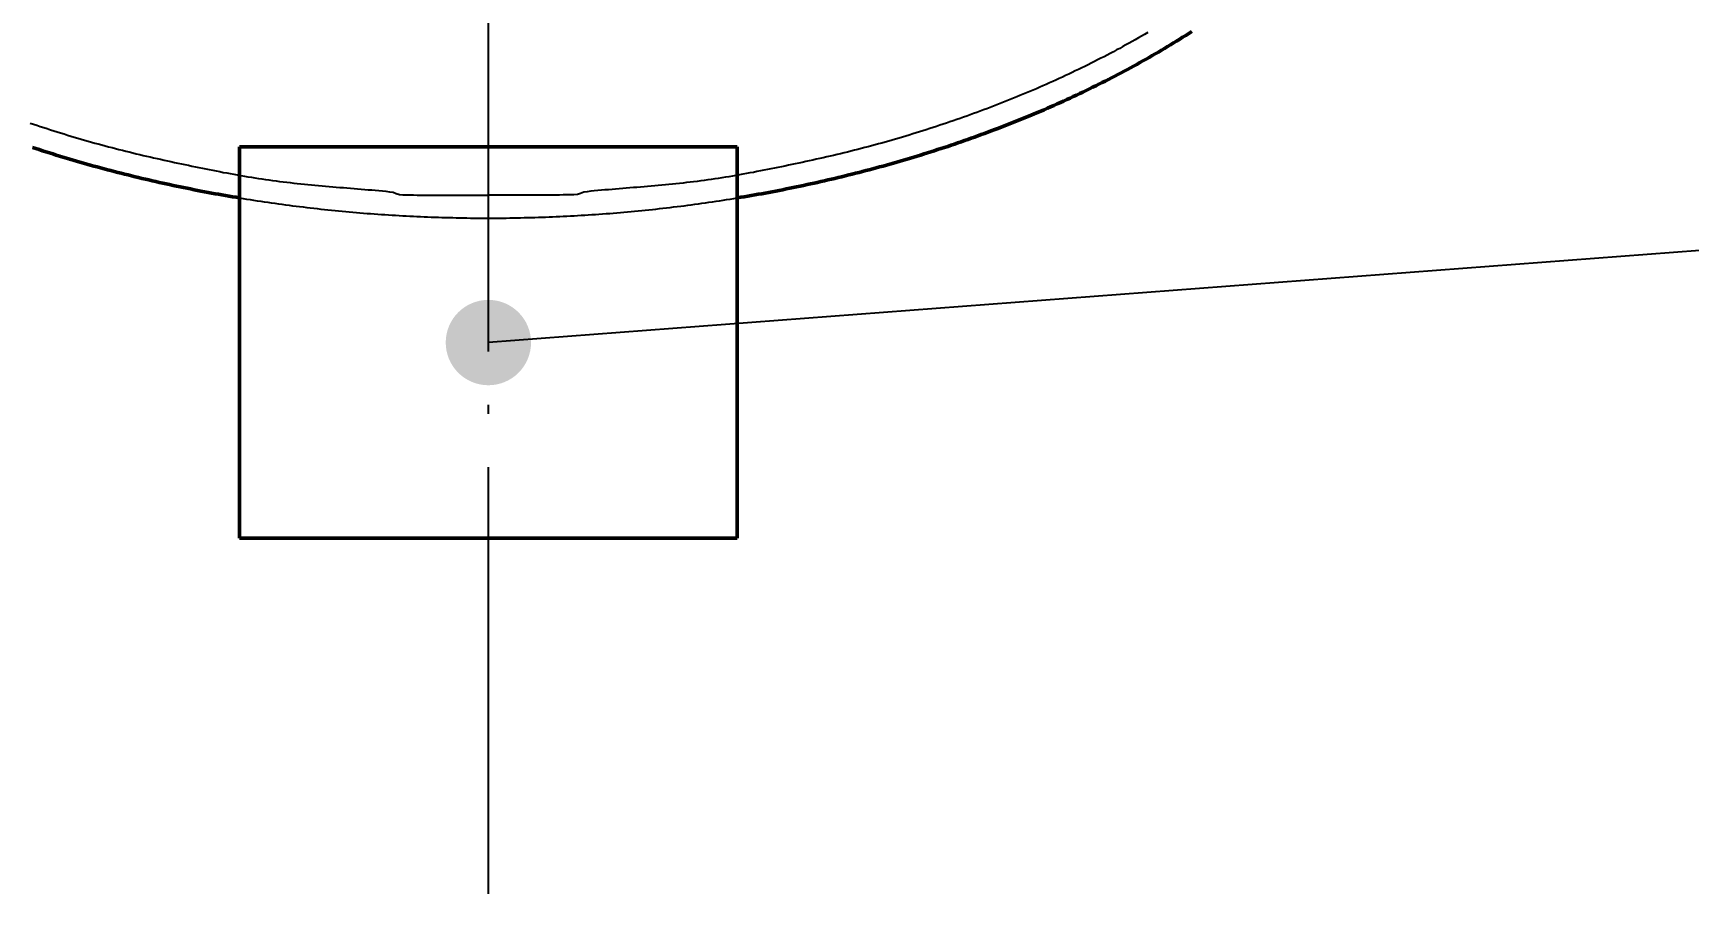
# Model space of a CAD drawing. Header units: millimetres. Extents: x 0 to 420, y 0 to 297.
# Drawn here: x 80.35 to 103.63, y 148 to 160.1 of the extents above; entities that cross this region are included whole.
import ezdxf

# ---------------------------------------------------------------- set-up
doc = ezdxf.new("R2010")
doc.units = ezdxf.units.MM
doc.linetypes.add('ISO02-TRAZOS', pattern=[3.75, 3, -0.75])
doc.linetypes.add('ISO04-TRAZO-PUNTO', pattern=[7.625, 6, -0.75, 0.125, -0.75])
for name, color, linetype, lineweight in [('01-VISIBLE', 7, 'CONTINUOUS', 50), ('02-OCULTA', 4, 'ISO02-TRAZOS', 25), ('03-EJE', 1, 'ISO04-TRAZO-PUNTO', 25), ('04-COTA', 3, 'CONTINUOUS', 25), ('08-FINA', 5, 'CONTINUOUS', 25)]:
    doc.layers.add(name, color=color, linetype=linetype, lineweight=lineweight)
doc.styles.add('ISO3098', font='isocpeur.ttf')
doc.dimstyles.new('FLAMA-ISO', dxfattribs={"dimtxt": 3.5, "dimasz": 3, "dimexe": 2, "dimexo": 1, "dimgap": 1, "dimtad": 1, "dimdec": 1, "dimtxsty": 'ISO3098', "dimcen": 2.5, "dimclrd": 3, "dimclre": 3, "dimclrt": 3, "dimazin": 3, "dimtfac": 1, "dimtmove": 0, "dimatfit": 3, "dimlwd": 25, "dimlwe": 25})

msp = doc.modelspace()

# ---------------------------------------------------------------- hatches: boundary and pattern name
at = {"layer": '08-FINA'}
h = msp.add_hatch(color=7, dxfattribs=at)
h.dxf.hatch_style = 1
edge = h.paths.add_edge_path()
edge.add_arc((86.75, 155.75), 0.6, 0, 360)

# ---------------------------------------------------------------- linework, layer by layer
at = {"layer": '01-VISIBLE'}
for p, q in [((83.25, 153), (83.25, 158.5)), ((83.25, 158.5), (90.25, 158.5)), ((90.25, 153), (90.25, 158.5)), ((83.25, 153), (90.25, 153))]:
    msp.add_line(p, q, dxfattribs=at)
for points in [[(90.25, 157.783), (90.299, 157.792), (90.349, 157.8), (90.398, 157.808), (90.447, 157.817), (90.497, 157.826), (90.546, 157.834), (90.595, 157.843), (90.644, 157.852), (90.693, 157.861), (90.743, 157.871), (90.792, 157.88), (90.841, 157.89), (90.89, 157.899), (90.939, 157.909), (90.988, 157.919), (91.037, 157.929), (91.086, 157.939), (91.135, 157.949), (91.184, 157.96), (91.233, 157.97), (91.282, 157.981), (91.331, 157.991), (91.379, 158.002), (91.428, 158.013), (91.477, 158.024), (91.526, 158.036), (91.574, 158.047), (91.623, 158.058), (91.672, 158.07), (91.72, 158.082), (91.769, 158.094), (91.818, 158.106), (91.866, 158.118), (91.915, 158.13), (91.963, 158.142), (92.011, 158.155), (92.06, 158.167), (92.108, 158.18), (92.157, 158.193), (92.205, 158.206), (92.253, 158.219), (92.301, 158.232), (92.35, 158.246), (92.398, 158.259), (92.446, 158.273), (92.494, 158.286), (92.542, 158.3), (92.59, 158.314), (92.638, 158.328), (92.686, 158.343), (92.734, 158.357), (92.782, 158.372), (92.83, 158.386), (92.877, 158.401), (92.925, 158.416), (92.973, 158.431), (93.02, 158.446), (93.068, 158.462), (93.116, 158.477), (93.163, 158.493), (93.211, 158.508), (93.258, 158.524), (93.306, 158.54), (93.353, 158.556), (93.4, 158.573), (93.447, 158.589), (93.495, 158.606), (93.542, 158.622), (93.589, 158.639), (93.636, 158.656), (93.683, 158.673), (93.73, 158.69), (93.777, 158.708), (93.824, 158.725), (93.871, 158.743), (93.917, 158.76), (93.964, 158.778), (94.011, 158.796), (94.057, 158.815), (94.104, 158.833), (94.15, 158.851), (94.197, 158.87), (94.243, 158.889), (94.289, 158.908), (94.336, 158.927), (94.382, 158.946), (94.428, 158.965), (94.474, 158.985), (94.52, 159.004), (94.566, 159.024), (94.612, 159.044), (94.658, 159.064), (94.704, 159.084), (94.749, 159.104), (94.795, 159.125), (94.841, 159.145), (94.886, 159.166), (94.932, 159.187), (94.977, 159.208), (95.022, 159.229), (95.067, 159.251), (95.113, 159.272), (95.158, 159.294), (95.203, 159.316), (95.248, 159.338), (95.293, 159.36), (95.337, 159.382), (95.382, 159.404), (95.427, 159.427), (95.471, 159.45), (95.516, 159.472), (95.56, 159.495), (95.605, 159.519), (95.649, 159.542), (95.693, 159.565), (95.737, 159.589), (95.781, 159.613), (95.825, 159.637), (95.869, 159.661), (95.913, 159.685), (95.956, 159.71), (96, 159.734), (96.043, 159.759), (96.087, 159.784), (96.13, 159.809), (96.173, 159.834), (96.216, 159.859), (96.259, 159.885), (96.302, 159.911), (96.345, 159.936), (96.388, 159.963), (96.43, 159.989), (96.473, 160.015), (96.515, 160.042), (96.558, 160.068), (96.6, 160.095), (96.642, 160.122)], [(80.337, 158.493), (80.385, 158.477), (80.432, 158.462), (80.48, 158.446), (80.527, 158.431), (80.575, 158.416), (80.623, 158.401), (80.671, 158.386), (80.718, 158.372), (80.766, 158.357), (80.814, 158.343), (80.862, 158.328), (80.91, 158.314), (80.958, 158.3), (81.006, 158.286), (81.054, 158.273), (81.102, 158.259), (81.151, 158.246), (81.199, 158.232), (81.247, 158.219), (81.295, 158.206), (81.344, 158.193), (81.392, 158.18), (81.44, 158.167), (81.489, 158.155), (81.537, 158.142), (81.586, 158.13), (81.634, 158.118), (81.683, 158.106), (81.731, 158.094), (81.78, 158.082), (81.828, 158.07), (81.877, 158.058), (81.926, 158.047), (81.974, 158.036), (82.023, 158.024), (82.072, 158.013), (82.121, 158.002), (82.17, 157.991), (82.218, 157.981), (82.267, 157.97), (82.316, 157.96), (82.365, 157.949), (82.414, 157.939), (82.463, 157.929), (82.512, 157.919), (82.561, 157.909), (82.61, 157.899), (82.659, 157.89), (82.708, 157.88), (82.758, 157.871), (82.807, 157.861), (82.856, 157.852), (82.905, 157.843), (82.954, 157.834), (83.003, 157.825), (83.053, 157.817), (83.102, 157.808), (83.151, 157.8), (83.201, 157.792), (83.25, 157.783)]]:
    msp.add_lwpolyline(points, dxfattribs=at)
at = {"layer": '02-OCULTA'}
for p, q in [((83.25, 153), (83.25, 158.5)), ((83.25, 158.5), (90.25, 158.5)), ((90.25, 153), (90.25, 158.5)), ((83.25, 153), (90.25, 153))]:
    msp.add_line(p, q, dxfattribs=at)
for points in [[(96.023, 160.108), (95.98, 160.082), (95.936, 160.057), (95.893, 160.032), (95.849, 160.008), (95.805, 159.983), (95.762, 159.959), (95.718, 159.934), (95.674, 159.91), (95.63, 159.886), (95.586, 159.863), (95.542, 159.839), (95.497, 159.815), (95.453, 159.792), (95.409, 159.769), (95.364, 159.746), (95.319, 159.723), (95.275, 159.701), (95.23, 159.678), (95.185, 159.656), (95.14, 159.633), (95.095, 159.611), (95.05, 159.589), (95.005, 159.568), (94.96, 159.546), (94.915, 159.525), (94.869, 159.503), (94.824, 159.482), (94.778, 159.461), (94.733, 159.441), (94.687, 159.42), (94.641, 159.399), (94.596, 159.379), (94.55, 159.359), (94.504, 159.339), (94.458, 159.319), (94.412, 159.299), (94.366, 159.279), (94.319, 159.26), (94.273, 159.241), (94.227, 159.222), (94.181, 159.203), (94.134, 159.184), (94.088, 159.165), (94.041, 159.146), (93.995, 159.128), (93.948, 159.11), (93.901, 159.091), (93.855, 159.073), (93.808, 159.056), (93.761, 159.038), (93.714, 159.02), (93.667, 159.003), (93.62, 158.986), (93.573, 158.968), (93.526, 158.951), (93.479, 158.934), (93.431, 158.918), (93.384, 158.901), (93.337, 158.885), (93.289, 158.868), (93.242, 158.852), (93.195, 158.836), (93.147, 158.82), (93.1, 158.804), (93.052, 158.788), (93.004, 158.773), (92.957, 158.757), (92.909, 158.742), (92.861, 158.727), (92.813, 158.712), (92.766, 158.697), (92.718, 158.682), (92.67, 158.667), (92.622, 158.653), (92.574, 158.638), (92.526, 158.624), (92.478, 158.61), (92.43, 158.596), (92.381, 158.583), (92.333, 158.569), (92.285, 158.555), (92.237, 158.542), (92.188, 158.529), (92.14, 158.516), (92.092, 158.503), (92.043, 158.49), (91.995, 158.477), (91.946, 158.465), (91.898, 158.453), (91.849, 158.441), (91.8, 158.428), (91.752, 158.417), (91.703, 158.405), (91.654, 158.393), (91.605, 158.382), (91.557, 158.37), (91.508, 158.359), (91.459, 158.348), (91.41, 158.337), (91.361, 158.326), (91.312, 158.315), (91.263, 158.304), (91.214, 158.294), (91.165, 158.283), (91.116, 158.272), (91.067, 158.262), (91.018, 158.252), (90.969, 158.242), (90.92, 158.231), (90.871, 158.221), (90.822, 158.211), (90.773, 158.201), (90.724, 158.192), (90.675, 158.182), (90.626, 158.172), (90.576, 158.162), (90.527, 158.153), (90.478, 158.143), (90.429, 158.134), (90.38, 158.125), (90.33, 158.116), (90.281, 158.107), (90.232, 158.098), (90.182, 158.09), (90.133, 158.081), (90.083, 158.073), (90.034, 158.065), (89.984, 158.057), (89.935, 158.05), (89.885, 158.043), (89.836, 158.036), (89.786, 158.029), (89.736, 158.022), (89.687, 158.016), (89.637, 158.01), (89.587, 158.003), (89.538, 157.998), (89.488, 157.992), (89.438, 157.987), (89.388, 157.981), (89.338, 157.976), (89.288, 157.971), (89.239, 157.967), (89.189, 157.962), (89.139, 157.957), (89.089, 157.953), (89.039, 157.949), (88.989, 157.944), (88.939, 157.94), (88.889, 157.936), (88.839, 157.932), (88.789, 157.928), (88.739, 157.924), (88.689, 157.92), (88.64, 157.916), (88.59, 157.911), (88.54, 157.907), (88.49, 157.903), (88.44, 157.899), (88.39, 157.895), (88.34, 157.891), (88.29, 157.886), (88.24, 157.881), (88.19, 157.876), (88.141, 157.871), (88.091, 157.864), (88.048, 157.845), (88.002, 157.831), (87.952, 157.828), (87.902, 157.827), (87.852, 157.825), (87.802, 157.825), (87.752, 157.824), (87.702, 157.823), (87.652, 157.823), (87.602, 157.822), (87.552, 157.822), (87.502, 157.822), (87.451, 157.821), (87.401, 157.821), (87.351, 157.821), (87.301, 157.821), (87.251, 157.821), (87.201, 157.82), (87.151, 157.82), (87.101, 157.82), (87.051, 157.82), (87.001, 157.82), (86.95, 157.82), (86.9, 157.82), (86.85, 157.82), (86.8, 157.82), (86.75, 157.82)], [(80.305, 158.836), (80.353, 158.82), (80.4, 158.804), (80.448, 158.788), (80.496, 158.773), (80.543, 158.757), (80.591, 158.742), (80.639, 158.727), (80.686, 158.712), (80.734, 158.697), (80.782, 158.682), (80.83, 158.667), (80.878, 158.653), (80.926, 158.639), (80.974, 158.624), (81.022, 158.61), (81.07, 158.596), (81.119, 158.583), (81.167, 158.569), (81.215, 158.555), (81.263, 158.542), (81.312, 158.529), (81.36, 158.516), (81.408, 158.503), (81.457, 158.49), (81.505, 158.478), (81.554, 158.465), (81.602, 158.453), (81.651, 158.441), (81.7, 158.429), (81.748, 158.417), (81.797, 158.405), (81.846, 158.393), (81.894, 158.382), (81.943, 158.37), (81.992, 158.359), (82.041, 158.348), (82.09, 158.337), (82.139, 158.326), (82.188, 158.315), (82.237, 158.304), (82.286, 158.294), (82.334, 158.283), (82.383, 158.273), (82.432, 158.262), (82.482, 158.252), (82.531, 158.242), (82.58, 158.231), (82.629, 158.221), (82.678, 158.211), (82.727, 158.201), (82.776, 158.192), (82.825, 158.182), (82.874, 158.172), (82.923, 158.162), (82.973, 158.153), (83.022, 158.143), (83.071, 158.134), (83.12, 158.125), (83.17, 158.116), (83.219, 158.107), (83.268, 158.098), (83.318, 158.09), (83.367, 158.081), (83.416, 158.073), (83.466, 158.065), (83.515, 158.058), (83.565, 158.05), (83.615, 158.043), (83.664, 158.036), (83.714, 158.029), (83.763, 158.022), (83.813, 158.016), (83.863, 158.01), (83.913, 158.004), (83.962, 157.998), (84.012, 157.992), (84.062, 157.987), (84.112, 157.981), (84.162, 157.976), (84.212, 157.971), (84.261, 157.967), (84.311, 157.962), (84.361, 157.957), (84.411, 157.953), (84.461, 157.949), (84.511, 157.944), (84.561, 157.94), (84.611, 157.936), (84.661, 157.932), (84.711, 157.928), (84.761, 157.924), (84.81, 157.92), (84.86, 157.916), (84.91, 157.911), (84.96, 157.907), (85.01, 157.903), (85.06, 157.899), (85.11, 157.895), (85.16, 157.891), (85.21, 157.886), (85.26, 157.881), (85.31, 157.876), (85.359, 157.871), (85.409, 157.864), (85.452, 157.845), (85.498, 157.832), (85.548, 157.829), (85.598, 157.827), (85.648, 157.826), (85.698, 157.825), (85.748, 157.824), (85.798, 157.823), (85.848, 157.823), (85.898, 157.822), (85.948, 157.822), (85.998, 157.822), (86.049, 157.821), (86.099, 157.821), (86.149, 157.821), (86.199, 157.821), (86.249, 157.821), (86.299, 157.82), (86.349, 157.82), (86.399, 157.82), (86.449, 157.82), (86.499, 157.82), (86.55, 157.82), (86.6, 157.82), (86.65, 157.82), (86.7, 157.82), (86.75, 157.82)], [(83.25, 157.783), (83.3, 157.775), (83.349, 157.767), (83.399, 157.759), (83.448, 157.752), (83.498, 157.744), (83.548, 157.737), (83.597, 157.729), (83.647, 157.722), (83.697, 157.715), (83.746, 157.708), (83.796, 157.701), (83.846, 157.694), (83.896, 157.687), (83.946, 157.681), (83.995, 157.674), (84.045, 157.668), (84.095, 157.662), (84.145, 157.656), (84.195, 157.65), (84.245, 157.644), (84.294, 157.638), (84.344, 157.633), (84.394, 157.627), (84.444, 157.622), (84.494, 157.617), (84.544, 157.611), (84.594, 157.606), (84.644, 157.602), (84.694, 157.597), (84.744, 157.592), (84.794, 157.587), (84.844, 157.583), (84.894, 157.579), (84.944, 157.575), (84.994, 157.57), (85.044, 157.566), (85.094, 157.563), (85.144, 157.559), (85.195, 157.555), (85.245, 157.552), (85.295, 157.548), (85.345, 157.545), (85.395, 157.542), (85.445, 157.539), (85.495, 157.536), (85.545, 157.533), (85.595, 157.53), (85.646, 157.528), (85.696, 157.525), (85.746, 157.523), (85.796, 157.521), (85.846, 157.519), (85.896, 157.517), (85.947, 157.515), (85.997, 157.513), (86.047, 157.511), (86.097, 157.51), (86.147, 157.508), (86.198, 157.507), (86.248, 157.506), (86.298, 157.505), (86.348, 157.504), (86.398, 157.503), (86.449, 157.502), (86.499, 157.501), (86.549, 157.501), (86.599, 157.501), (86.65, 157.5), (86.7, 157.5), (86.75, 157.5)], [(86.75, 157.5), (86.8, 157.5), (86.85, 157.5), (86.901, 157.501), (86.951, 157.501), (87.001, 157.501), (87.051, 157.502), (87.102, 157.503), (87.152, 157.504), (87.202, 157.505), (87.252, 157.506), (87.302, 157.507), (87.353, 157.508), (87.403, 157.51), (87.453, 157.511), (87.503, 157.513), (87.553, 157.515), (87.604, 157.517), (87.654, 157.519), (87.704, 157.521), (87.754, 157.523), (87.804, 157.525), (87.854, 157.528), (87.905, 157.53), (87.955, 157.533), (88.005, 157.536), (88.055, 157.539), (88.105, 157.542), (88.155, 157.545), (88.205, 157.548), (88.255, 157.552), (88.305, 157.555), (88.356, 157.559), (88.406, 157.563), (88.456, 157.566), (88.506, 157.57), (88.556, 157.575), (88.606, 157.579), (88.656, 157.583), (88.706, 157.588), (88.756, 157.592), (88.806, 157.597), (88.856, 157.602), (88.906, 157.606), (88.956, 157.611), (89.006, 157.617), (89.056, 157.622), (89.106, 157.627), (89.156, 157.633), (89.206, 157.638), (89.255, 157.644), (89.305, 157.65), (89.355, 157.656), (89.405, 157.662), (89.455, 157.668), (89.505, 157.674), (89.554, 157.681), (89.604, 157.687), (89.654, 157.694), (89.704, 157.701), (89.754, 157.708), (89.803, 157.715), (89.853, 157.722), (89.903, 157.729), (89.952, 157.737), (90.002, 157.744), (90.052, 157.752), (90.101, 157.759), (90.151, 157.767), (90.2, 157.775), (90.25, 157.783)]]:
    msp.add_lwpolyline(points, dxfattribs=at)
at = {"layer": '03-EJE'}
msp.add_line((86.75, 148), (86.75, 223.93), dxfattribs=at)
at = {"layer": '08-FINA'}
msp.add_line((125.512, 158.697), (86.75, 155.75), dxfattribs=at)

# ---------------------------------------------------------------- dimensions: what is measured, and where the dimension line sits
at = {"layer": '04-COTA'}
msp.add_linear_dim(base=(53, 153), p1=(72.925, 153), p2=(83.75, 218.93), angle=90, dimstyle='FLAMA-ISO', override={"dimlfac": 10}, dxfattribs=at).render()

doc.saveas('drawing.dxf')
